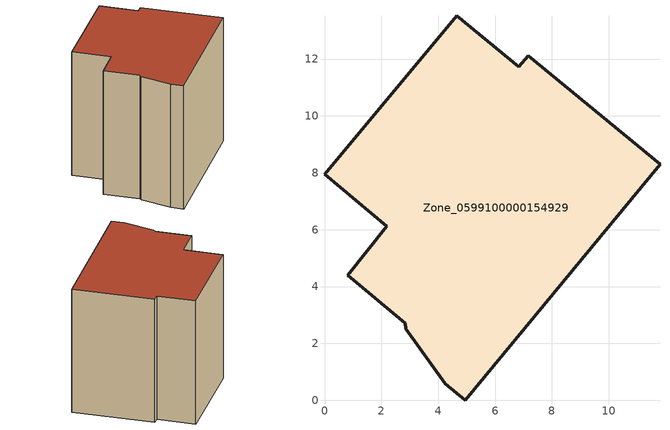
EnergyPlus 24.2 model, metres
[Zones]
Zone_0599100000154929
 floor ground (C_G): 7.17,12.11 11.8,8.3 4.96,0 4.25,0.58 2.85,2.51 2.84,2.71 0.81,4.39 2.19,6.11 0,7.94 4.65,13.52 6.83,11.73 z0
 wall outside (C_F): 2.19,6.11 0.81,4.39 2.84,2.71 2.85,2.51 4.25,0.58 4.96,0 11.8,8.3 7.17,12.11 6.83,11.73 4.65,13.52 0,7.94 2.19,6.11 z0:9.67
 roof outside (C_R): 4.65,13.52 0,7.94 2.19,6.11 0.81,4.39 2.84,2.71 2.85,2.51 4.25,0.58 4.96,0 11.8,8.3 7.17,12.11 6.83,11.73 z9.67
[BUILDING]
Pand.0599100000154929: North Axis=0; Terrain=City; Loads Convergence Tolerance Value=0.04; Temperature Convergence Tolerance Value=0.4; Solar Distribution=FullExterior; Maximum Number of Warmup Days=25; Minimum Number of Warmup Days=1
[Site:Location]
Rotterdam.The.Hague.AP_ZH_NLD Design_Conditions: Latitude=51.96; Longitude=4.45; Time Zone=1; Elevation=-4.5
[SITE:GROUNDTEMPERATURE:BUILDINGSURFACE]
18, 18, 18, 18, 18, 18, 18, 18, 18, 18, 18, 18
[MATERIAL] Thermal Absorptance=0.9; Solar Absorptance=0.7; Visible Absorptance=0.7
Name | Roughness | Thickness | Conductivity | Density | Specific Heat
G.TC.1946 | MediumSmooth | 0.15 | 1 | 540 | 1210
F.TC.1946 | Rough | 0.3 | 0.857143 | 1920 | 840
R.TC.1946 | MediumRough | 0.2 | 0.909091 | 1500 | 1000
[CONSTRUCTION]
C_G: G.TC.1946
C_F: F.TC.1946
C_R: R.TC.1946
[ZONE]
Zone_0599100000154929: Type=1; Multiplier=1; Ceiling Height=Autocalculate; Volume=Autocalculate; Floor Area=autocalculate; Part of Total Floor Area=Yes
[ZONEINFILTRATION:DESIGNFLOWRATE]
Infil_Zone_0599100000154929: Zone or ZoneList or Space or SpaceList=Zone_0599100000154929; Schedule=AlwaysOn; Design Flow Rate Calculation Method=Flow/Area; Flow Rate per Floor Area=0.003; Constant Term Coefficient=1; Temperature Term Coefficient=0; Velocity Term Coefficient=0; Velocity Squared Term Coefficient=0
[HVACTEMPLATE:ZONE:IDEALLOADSAIRSYSTEM]
Zone_0599100000154929: Maximum Heating Supply Air Temperature=50; Minimum Cooling Supply Air Temperature=13; Maximum Heating Supply Air Humidity Ratio=0.0156; Minimum Cooling Supply Air Humidity Ratio=0.0077; Heating Limit=NoLimit; Cooling Limit=NoLimit; Dehumidification Control Type=ConstantSensibleHeatRatio; Cooling Sensible Heat Ratio=0.7; Dehumidification Setpoint=60; Humidification Control Type=None; Humidification Setpoint=30; Outdoor Air Method=None; Outdoor Air Flow Rate per Person=0.00944; Outdoor Air Flow Rate per Zone Floor Area=0; Outdoor Air Flow Rate per Zone=0; Demand Controlled Ventilation Type=None; Outdoor Air Economizer Type=NoEconomizer; Heat Recovery Type=None; Sensible Heat Recovery Effectiveness=0.7; Latent Heat Recovery Effectiveness=0.65
[ZONECONTROL:THERMOSTAT]
ThermostatControl_Zone_0599100000154929: Zone or ZoneList=Zone_0599100000154929; Control Type Schedule=DualSetpointControlType; Control 1=Thermostat_Zone_0599100000154929; Temperature Difference Between Cutout And Setpoint=0
[THERMOSTATSETPOINT:DUALSETPOINT]
Thermostat_Zone_0599100000154929: Heating Setpoint Temperature Schedule=HeatingSetpoint_Zone_0599100000154929; Cooling Setpoint Temperature Schedule=CoolingSetpoint_Zone_0599100000154929
[SCHEDULE:COMPACT]
HeatingSetpoint_Zone_0599100000154929: Through: 12/31, For: AllDays, Until: 24:00, 21
CoolingSetpoint_Zone_0599100000154929: Through: 12/31, For: AllDays, Until: 24:00, 24
DualSetpointControlType: Through: 12/31, For: AllDays, Until: 24:00, 4
AlwaysOn: Through: 12/31, For: AllDays, Until: 24:00, 1
